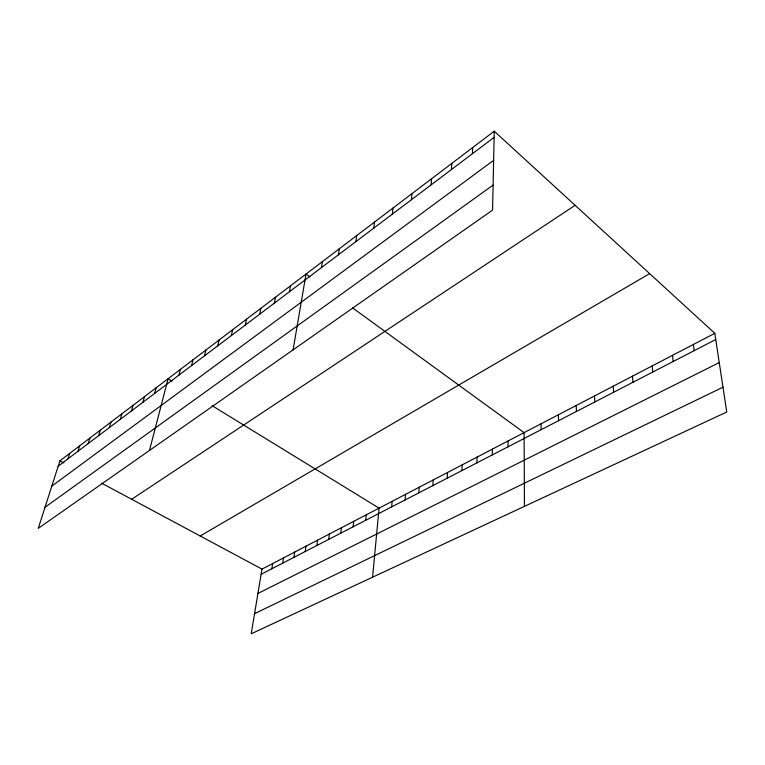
<?xml version="1.0" encoding="UTF-8"?>
<svg xmlns="http://www.w3.org/2000/svg" width="765" height="765" viewBox="0 0 765 765"><rect width="100%" height="100%" fill="white"/><g stroke="black" fill="none" stroke-linecap="round" stroke-linejoin="round"><path stroke-width="1.15" d="M508.017 446.798L508.056 440.975M492.287 454.917L492.392 449.132M494.247 131.197L492.564 210.126L38.25 528.376L59.928 460.817L494.247 131.197L714.797 333.32L726.75 412.01L251.207 633.803L261.984 569.112L714.797 333.32M476.92 462.854L477.083 457.107M461.907 470.609L462.127 464.9M472.426 153.717L472.674 147.559M447.229 478.192L447.506 472.512M432.875 485.603L433.21 479.951M451.436 169.553L451.799 163.404M418.847 492.851L419.22 487.238M431.116 184.881L431.575 178.752M405.115 499.937L405.546 494.353M391.69 506.87L392.168 501.324M411.417 199.742L411.972 193.631M372.584 577.192L379.067 508.142L212.201 405.746M365.689 520.296L366.253 514.816M392.33 214.143L392.971 208.051M353.095 526.798L353.698 521.357M340.76 533.167L341.4 527.754M373.808 228.113L374.544 222.041M328.682 539.411L329.361 534.027M316.853 545.522L317.561 540.176M355.849 241.663L356.653 235.61M305.254 551.508L306 546.191M293.894 557.379L294.668 552.091M338.407 254.822L339.287 248.797M282.754 563.126L283.557 557.876M321.463 267.597L322.419 261.601M271.824 568.768L272.665 563.556M293.091 349.863L306.029 274.033L309.892 276.844M289.476 291.733L290.557 285.775M274.367 303.131L275.496 297.203M259.651 314.233L260.836 308.333M245.326 325.039L246.559 319.168M231.365 335.567L232.646 329.725M217.757 345.837L219.086 340.023M204.494 355.84L205.871 350.054M191.566 365.594L192.971 359.837M178.953 375.108L180.397 369.38M149.471 450.47L168.118 378.704L172.029 381.094M154.626 393.459L156.146 387.788M142.902 402.304L144.442 396.672M131.446 410.948L133.014 405.345M120.258 419.392L121.855 413.817M109.319 427.635L110.944 422.098M98.637 435.696L100.282 430.188M88.185 443.585L89.859 438.096M77.963 451.293L79.656 445.842M67.97 458.828L69.682 453.406M58.197 466.201L494.114 137.356M51.8 486.138L493.626 160.354M45.02 507.272L493.1 185.073M131.685 499.277L575.108 205.307M200.191 535.997L649.667 273.631M261.114 574.305L715.744 339.526M257.929 593.439L719.243 362.591M254.563 613.664L722.982 387.214M59.928 460.817L63.868 462.93M101.582 483.145L261.984 569.112M352.416 307.769L524.102 432.627L524.446 506.363M693.358 344.489L694.19 350.657M672.502 355.343L673.219 361.482M652.201 365.919L652.822 372.02M632.445 376.208L632.961 382.271M613.205 386.22L613.635 392.254M594.462 395.983L594.797 401.979M576.198 405.498L576.456 411.455M558.393 414.764L558.574 420.693M541.037 423.8L541.132 429.691"/></g></svg>
